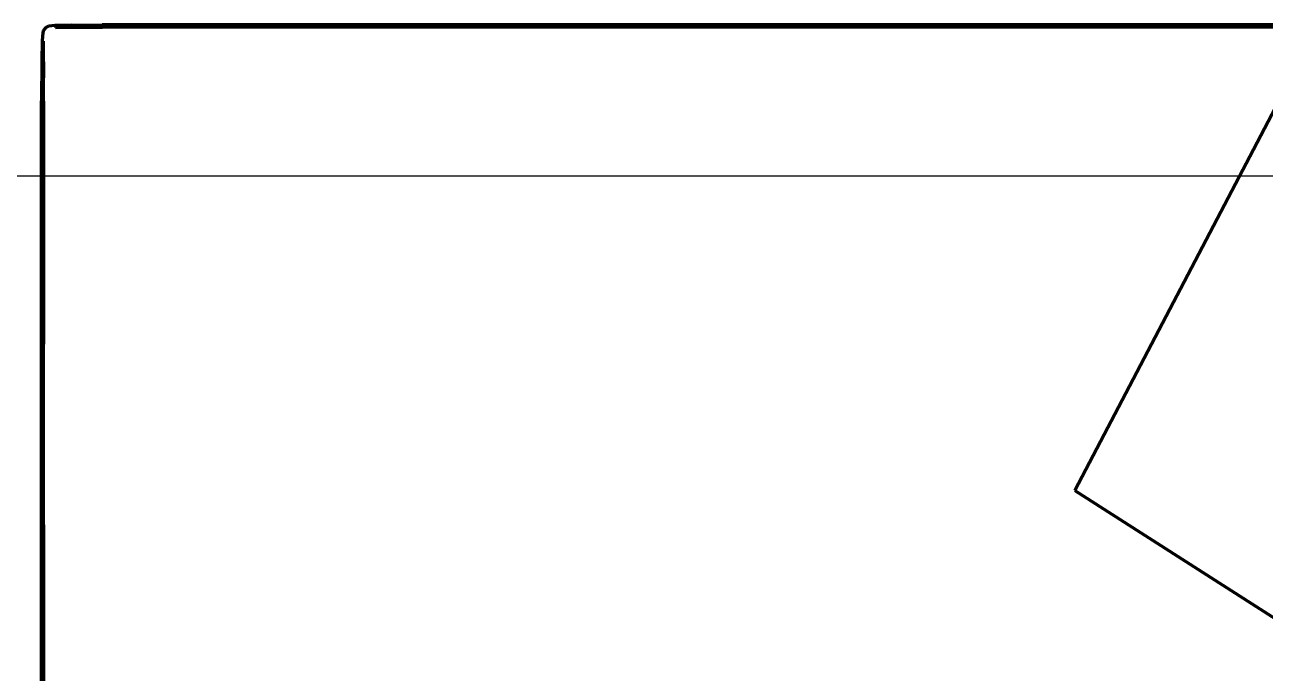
# Model space of a CAD drawing. Header units: millimetres. Extents: x 4307 to 31003, y 2809 to 20009.
# Drawn here: x 15155.5 to 15507.6, y 9623.5 to 9807.5 of the extents above; entities that cross this region are included whole.
import ezdxf

# ---------------------------------------------------------------- set-up
doc = ezdxf.new("R2010")
doc.units = ezdxf.units.MM
doc.layers.add('ProfileEdges', color=7, linetype='Continuous')

msp = doc.modelspace()

# ---------------------------------------------------------------- linework, layer by layer
msp.add_lwpolyline([(13395.19, 9764.66), (15918.46, 9764.66), (15918.46, 8520), (13395.19, 8520)], close=True)
at = {"layer": 'ProfileEdges', "lineweight": 211}
for p, q in [((15160.92, 9806.15), (15160.75, 9805.74)), ((15161.49, 9806.78), (15160.92, 9806.15)), ((15161.49, 9806.78), (15161.86, 9807)), ((15162.26, 9807.18), (15161.86, 9807)), ((15164.07, 9807.34), (15162.26, 9807.18)), ((15168.67, 9807.44), (15164.07, 9807.34)), ((15168.77, 9806.98), (15164.2, 9806.89)), ((15164.2, 9806.89), (15164.24, 9806.75)), ((15164.24, 9806.75), (15168.8, 9806.84)), ((15168.67, 9807.44), (15177.43, 9807.5)), ((15177.49, 9807.04), (15168.77, 9806.98)), ((15168.8, 9806.84), (15177.51, 9806.89)), ((15191.7, 9807.55), (15177.43, 9807.5)), ((15191.75, 9807.07), (15177.49, 9807.04)), ((15177.51, 9806.89), (15191.77, 9806.93)), ((15676.88, 9807.54), (15191.7, 9807.55)), ((15210.15, 9807.22), (15191.75, 9807.07)), ((15191.75, 9807.07), (15231.33, 9807.1)), ((15210.17, 9806.95), (15191.75, 9807.07)), ((15191.77, 9806.93), (15210.17, 9806.95)), ((15210.15, 9807.22), (15210.14, 9807.33)), ((15658.44, 9807.33), (15210.14, 9807.33)), ((15231.33, 9807.1), (15210.15, 9807.22)), ((15210.17, 9806.95), (15658.41, 9806.95)), ((15160.42, 9803.05), (15160.33, 9797.19)), ((15160.58, 9805.29), (15160.42, 9803.05)), ((15160.75, 9805.74), (15160.58, 9805.29)), ((15160.74, 9797.09), (15160.82, 9802.9)), ((15160.83, 9797.07), (15160.82, 9802.9)), ((15160.33, 9797.19), (15160.27, 9785.99)), ((15160.74, 9797.09), (15160.69, 9785.91)), ((15160.83, 9797.07), (15160.74, 9797.09)), ((15160.87, 9797.06), (15160.83, 9797.07)), ((15160.83, 9787.75), (15160.83, 9797.07)), ((15160.83, 9787.75), (15160.87, 9797.06)), ((15160.23, 9767.67), (15160.27, 9785.99)), ((15160.69, 9785.91), (15160.66, 9767.62)), ((15160.82, 9785.89), (15160.77, 9716.88)), ((15160.82, 9785.89), (15160.83, 9787.75)), ((15453.6, 9675.42), (15511.59, 9786.02)), ((15160.23, 9494), (15160.23, 9767.67)), ((15160.53, 9744.02), (15160.66, 9767.62)), ((15160.66, 9494.06), (15160.66, 9767.62)), ((15160.43, 9744.03), (15160.36, 9744.02)), ((15160.36, 9744.02), (15160.43, 9573.78)), ((15160.43, 9744.03), (15160.53, 9744.02)), ((15160.43, 9744.03), (15160.43, 9573.78)), ((15160.9, 9601.28), (15160.77, 9716.88)), ((15160.79, 9494.07), (15160.77, 9716.88)), ((15453.6, 9675.42), (15519, 9633.47))]:
    msp.add_line(p, q, dxfattribs=at)

doc.saveas('drawing.dxf')
